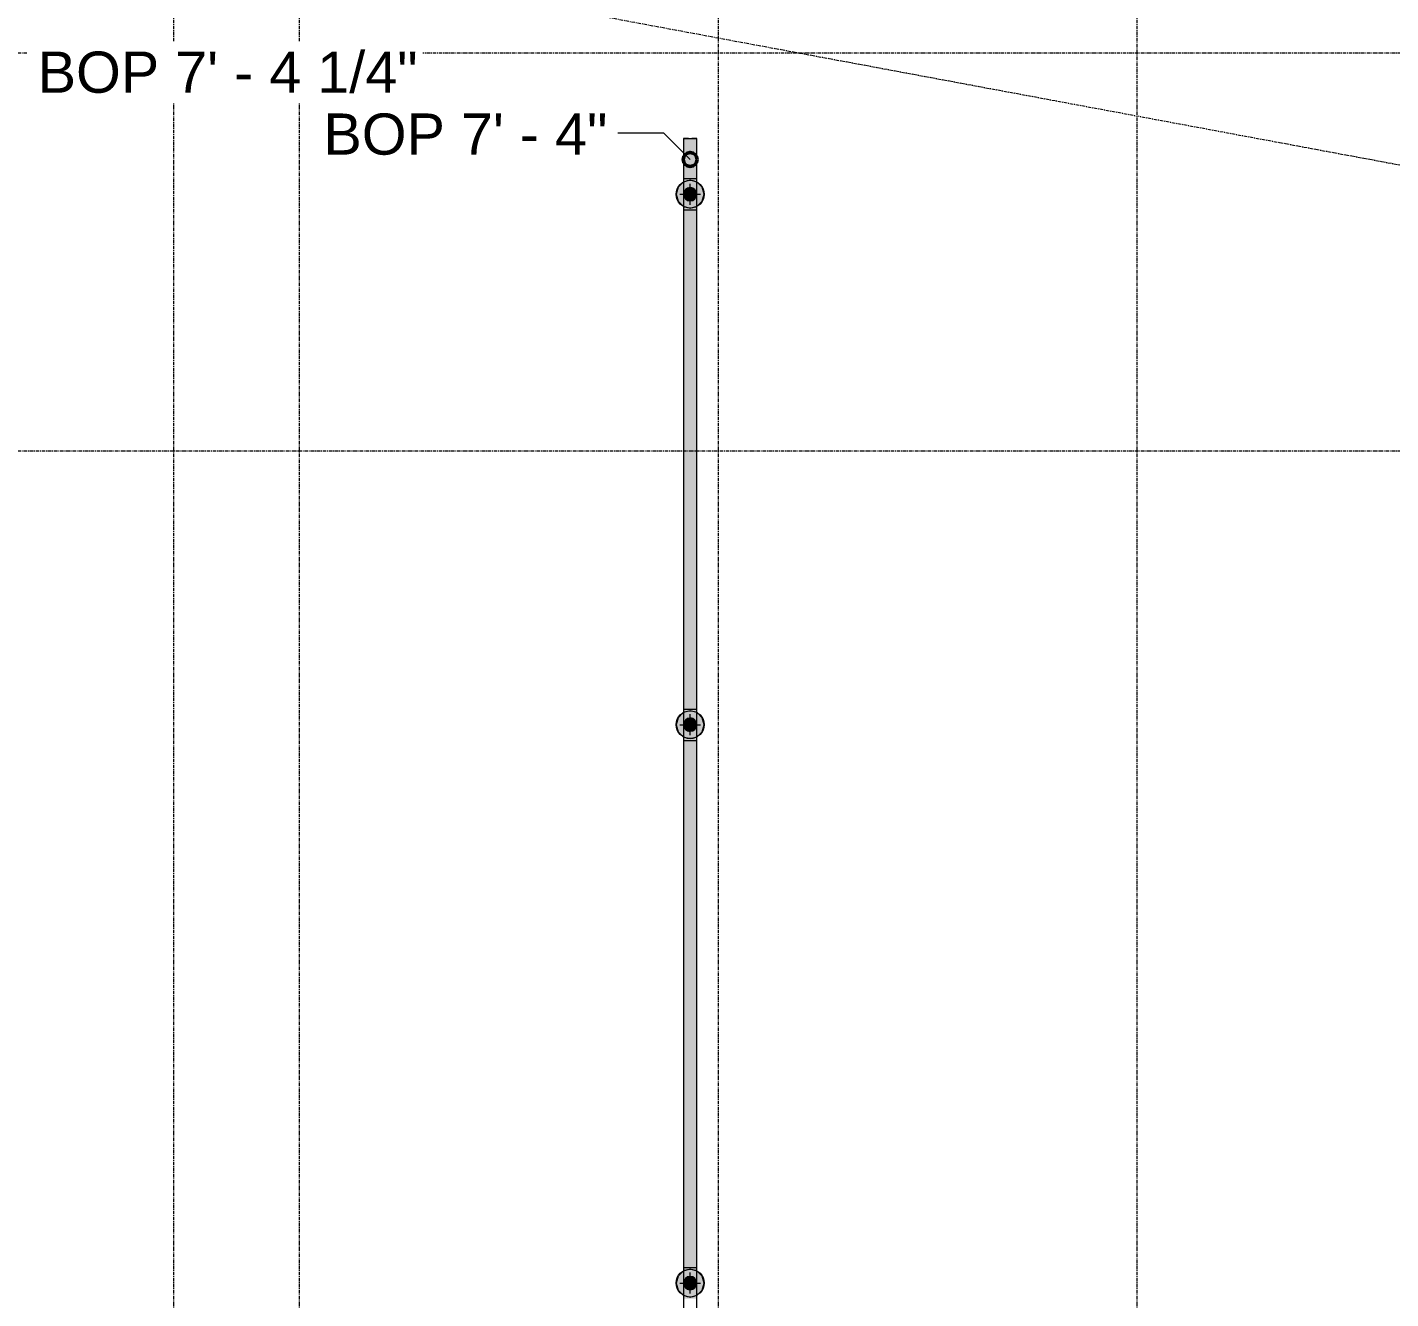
# Model space of a CAD drawing. Header units: inches. Extents: x -3679 to 241, y -496 to 1784.
# Drawn here: x -2895 to -2699.6, y 1161.5 to 1343.7 of the extents above; entities that cross this region are included whole.
import ezdxf

# ---------------------------------------------------------------- set-up
doc = ezdxf.new("R2010")
doc.units = ezdxf.units.IN
doc.header["$MEASUREMENT"] = 0
doc.linetypes.add('Grid Line', pattern=[0.875, 0.5, -0.125, 0.125, -0.125])
for name, color, linetype, lineweight in [('A-ANNO-NOTE', 250, 'Continuous', 9), ('G-ANNO-DIMS', 251, 'Continuous', 9), ('P-PIPE', 1, 'Continuous', 9), ('P-PIPE-CNTR', 1, 'Continuous', 9), ('S-GRID', 8, 'Continuous', 9)]:
    doc.layers.add(name, color=color, linetype=linetype, lineweight=lineweight)
doc.styles.add('Arial_1', font='arial.ttf', dxfattribs={"height": 5.901198})

msp = doc.modelspace()

# ---------------------------------------------------------------- hatches: boundary and pattern name
at = {"layer": 'A-ANNO-NOTE'}
for points in [[(-2800, 1317.74), (-2799, 1318.01), (-2798.27, 1318.74), (-2798, 1319.74), (-2798.27, 1320.74), (-2799, 1321.47), (-2800, 1321.74), (-2801, 1321.47), (-2801.73, 1320.74), (-2802, 1319.74), (-2801.73, 1318.74), (-2801, 1318.01)], [(-2800, 1241.74), (-2799, 1242.01), (-2798.27, 1242.74), (-2798, 1243.74), (-2798.27, 1244.74), (-2799, 1245.47), (-2800, 1245.74), (-2801, 1245.47), (-2801.73, 1244.74), (-2802, 1243.74), (-2801.73, 1242.74), (-2801, 1242.01)], [(-2800, 1161.74), (-2799, 1162.01), (-2798.27, 1162.74), (-2798, 1163.74), (-2798.27, 1164.74), (-2799, 1165.47), (-2800, 1165.74), (-2801, 1165.47), (-2801.73, 1164.74), (-2802, 1163.74), (-2801.73, 1162.74), (-2801, 1162.01)]]:
    msp.add_hatch(color=256, dxfattribs=at).paths.add_polyline_path(points, flags=0)
h = msp.add_hatch(color=256, dxfattribs=at)
edge = h.paths.add_edge_path(flags=0)
edge.add_arc((-2800, 1319.74), 2, 0, 360)
h = msp.add_hatch(color=256, dxfattribs=at)
edge = h.paths.add_edge_path(flags=0)
edge.add_arc((-2800, 1243.74), 2, 0, 360)
h = msp.add_hatch(color=256, dxfattribs=at)
edge = h.paths.add_edge_path(flags=0)
edge.add_arc((-2800, 1163.74), 2, 0, 360)
at = {"layer": 'P-PIPE'}
h = msp.add_hatch(color=256, dxfattribs=at)
h.paths.add_polyline_path([(-2800.67, 1321.98), (-2800.67, 1321.98), (-2800.67, 1324.09)], flags=0)
h.paths.add_polyline_path([(-2800, 1321.98), (-2800, 1327.74), (-2800.95, 1327.74), (-2800.95, 1321.99), (-2800.47, 1321.98), (-2800.25, 1321.98)], flags=0)
for points in [[(-2800, 1321.98), (-2799.05, 1321.99), (-2799.05, 1327.74), (-2799.53, 1327.74), (-2800, 1327.74), (-2800, 1324.09)], [(-2800, 1318.79), (-2799.75, 1318.83), (-2799.53, 1318.92), (-2799.33, 1319.07), (-2799.18, 1319.27), (-2799.08, 1319.5), (-2799.05, 1319.74), (-2799.08, 1319.99), (-2799.18, 1320.22), (-2799.33, 1320.41), (-2799.53, 1320.57), (-2799.75, 1320.66), (-2800, 1320.69), (-2800.25, 1320.66), (-2800.48, 1320.57), (-2800.67, 1320.41), (-2800.82, 1320.22), (-2800.92, 1319.99), (-2800.95, 1319.74), (-2800.92, 1319.5), (-2800.82, 1319.27), (-2800.67, 1319.07), (-2800.48, 1318.92), (-2800.25, 1318.83)], [(-2800, 1245.98), (-2799.05, 1245.99), (-2799.05, 1317.5), (-2799.53, 1317.5), (-2800, 1317.49), (-2800, 1249.89)], [(-2800, 1242.79), (-2799.75, 1242.83), (-2799.53, 1242.92), (-2799.33, 1243.07), (-2799.18, 1243.27), (-2799.08, 1243.5), (-2799.05, 1243.74), (-2799.08, 1243.99), (-2799.18, 1244.22), (-2799.33, 1244.41), (-2799.53, 1244.57), (-2799.75, 1244.66), (-2800, 1244.69), (-2800.25, 1244.66), (-2800.48, 1244.57), (-2800.67, 1244.41), (-2800.82, 1244.22), (-2800.92, 1243.99), (-2800.95, 1243.74), (-2800.92, 1243.5), (-2800.82, 1243.27), (-2800.67, 1243.07), (-2800.48, 1242.92), (-2800.25, 1242.83)], [(-2800, 1165.98), (-2799.05, 1165.99), (-2799.05, 1241.5), (-2799.53, 1241.5), (-2800, 1241.49), (-2800, 1175.69)], [(-2800, 1162.79), (-2799.75, 1162.83), (-2799.53, 1162.92), (-2799.33, 1163.07), (-2799.18, 1163.27), (-2799.08, 1163.5), (-2799.05, 1163.74), (-2799.08, 1163.99), (-2799.18, 1164.22), (-2799.33, 1164.41), (-2799.53, 1164.57), (-2799.75, 1164.66), (-2800, 1164.69), (-2800.25, 1164.66), (-2800.48, 1164.57), (-2800.67, 1164.41), (-2800.82, 1164.22), (-2800.92, 1163.99), (-2800.95, 1163.74), (-2800.92, 1163.5), (-2800.82, 1163.27), (-2800.67, 1163.07), (-2800.48, 1162.92), (-2800.25, 1162.83)]]:
    msp.add_hatch(color=256, dxfattribs=at).paths.add_polyline_path(points, flags=0)
h = msp.add_hatch(color=256, dxfattribs=at)
h.paths.add_polyline_path([(-2800, 1317.49), (-2800.01, 1318.79), (-2800.25, 1318.83), (-2800.48, 1318.92), (-2800.67, 1319.07), (-2800.84, 1319.31), (-2800.88, 1319.38), (-2800.93, 1319.56), (-2800.95, 1319.74), (-2800.95, 1317.5), (-2800.48, 1317.5), (-2800.25, 1317.49)], flags=0)
h.paths.add_polyline_path([(-2800.95, 1319.74), (-2800.92, 1319.99), (-2800.79, 1320.28), (-2800.65, 1320.43), (-2800.44, 1320.58), (-2800.24, 1320.66), (-2800, 1320.69), (-2800, 1321.98), (-2800.95, 1321.99), (-2800.95, 1319.91)], flags=0)
h = msp.add_hatch(color=256, dxfattribs=at)
h.paths.add_polyline_path([(-2800, 1318.79), (-2799.75, 1318.83), (-2799.52, 1318.92), (-2799.33, 1319.07), (-2799.18, 1319.27), (-2799.08, 1319.5), (-2799.05, 1319.75), (-2799.08, 1319.99), (-2799.18, 1320.22), (-2799.33, 1320.42), (-2799.53, 1320.57), (-2799.76, 1320.66), (-2800.01, 1320.69), (-2800.25, 1320.66), (-2800.48, 1320.56), (-2800.67, 1320.41), (-2800.82, 1320.22), (-2800.92, 1319.99), (-2800.95, 1319.74), (-2800.92, 1319.49), (-2800.82, 1319.26), (-2800.67, 1319.07), (-2800.47, 1318.92), (-2800.24, 1318.82), (-2800.01, 1318.79)], flags=0)
h.paths.add_polyline_path([(-2800, 1318.79), (-2800.25, 1318.83), (-2800.48, 1318.92), (-2800.68, 1319.08), (-2800.82, 1319.27), (-2800.92, 1319.5), (-2800.95, 1319.74), (-2800.92, 1319.99), (-2800.82, 1320.22), (-2800.67, 1320.42), (-2800.48, 1320.57), (-2800.24, 1320.66), (-2800, 1320.69), (-2799.75, 1320.66), (-2799.53, 1320.57), (-2799.32, 1320.41), (-2799.18, 1320.22), (-2799.08, 1319.99), (-2799.05, 1319.74), (-2799.08, 1319.49), (-2799.18, 1319.27), (-2799.33, 1319.07), (-2799.53, 1318.92), (-2799.76, 1318.82)], flags=0)
h = msp.add_hatch(color=256, dxfattribs=at)
h.paths.add_polyline_path([(-2799.05, 1319.74), (-2799.05, 1321.99), (-2799.53, 1321.98), (-2800, 1321.98), (-2799.99, 1320.69), (-2799.75, 1320.66), (-2799.52, 1320.57), (-2799.33, 1320.41), (-2799.16, 1320.18), (-2799.12, 1320.1), (-2799.07, 1319.93), (-2799.05, 1319.75)], flags=0)
h.paths.add_polyline_path([(-2800, 1317.49), (-2799.05, 1317.5), (-2799.05, 1319.73), (-2799.08, 1319.49), (-2799.21, 1319.21), (-2799.35, 1319.05), (-2799.54, 1318.91), (-2799.75, 1318.82), (-2800, 1318.79), (-2800, 1318.68)], flags=0)
h = msp.add_hatch(color=256, dxfattribs=at)
h.paths.add_polyline_path([(-2800.67, 1245.98), (-2800.67, 1245.98), (-2800.67, 1249.89)], flags=0)
h.paths.add_polyline_path([(-2800, 1245.98), (-2800, 1317.49), (-2800.95, 1317.5), (-2800.95, 1245.99), (-2800.47, 1245.98), (-2800.25, 1245.98)], flags=0)
h = msp.add_hatch(color=256, dxfattribs=at)
h.paths.add_polyline_path([(-2800, 1241.49), (-2800.01, 1242.79), (-2800.25, 1242.83), (-2800.48, 1242.92), (-2800.67, 1243.07), (-2800.84, 1243.31), (-2800.88, 1243.38), (-2800.93, 1243.56), (-2800.95, 1243.74), (-2800.95, 1241.5), (-2800.48, 1241.5), (-2800.25, 1241.49)], flags=0)
h.paths.add_polyline_path([(-2800.95, 1243.74), (-2800.92, 1243.99), (-2800.79, 1244.28), (-2800.65, 1244.43), (-2800.44, 1244.58), (-2800.24, 1244.66), (-2800, 1244.69), (-2800, 1245.98), (-2800.95, 1245.99), (-2800.95, 1243.91)], flags=0)
h = msp.add_hatch(color=256, dxfattribs=at)
h.paths.add_polyline_path([(-2800, 1242.79), (-2799.75, 1242.83), (-2799.52, 1242.92), (-2799.33, 1243.07), (-2799.18, 1243.27), (-2799.08, 1243.5), (-2799.05, 1243.75), (-2799.08, 1243.99), (-2799.18, 1244.22), (-2799.33, 1244.42), (-2799.53, 1244.57), (-2799.76, 1244.66), (-2800.01, 1244.69), (-2800.25, 1244.66), (-2800.48, 1244.56), (-2800.67, 1244.41), (-2800.82, 1244.22), (-2800.92, 1243.99), (-2800.95, 1243.74), (-2800.92, 1243.49), (-2800.82, 1243.26), (-2800.67, 1243.07), (-2800.47, 1242.92), (-2800.24, 1242.82), (-2800.01, 1242.79)], flags=0)
h.paths.add_polyline_path([(-2800, 1242.79), (-2800.25, 1242.83), (-2800.48, 1242.92), (-2800.68, 1243.08), (-2800.82, 1243.27), (-2800.92, 1243.5), (-2800.95, 1243.74), (-2800.92, 1243.99), (-2800.82, 1244.22), (-2800.67, 1244.42), (-2800.48, 1244.57), (-2800.24, 1244.66), (-2800, 1244.69), (-2799.75, 1244.66), (-2799.53, 1244.57), (-2799.32, 1244.41), (-2799.18, 1244.22), (-2799.08, 1243.99), (-2799.05, 1243.74), (-2799.08, 1243.49), (-2799.18, 1243.27), (-2799.33, 1243.07), (-2799.53, 1242.92), (-2799.76, 1242.82)], flags=0)
h = msp.add_hatch(color=256, dxfattribs=at)
h.paths.add_polyline_path([(-2799.05, 1243.74), (-2799.05, 1245.99), (-2799.53, 1245.98), (-2800, 1245.98), (-2799.99, 1244.69), (-2799.75, 1244.66), (-2799.52, 1244.57), (-2799.33, 1244.41), (-2799.16, 1244.18), (-2799.12, 1244.1), (-2799.07, 1243.93), (-2799.05, 1243.75)], flags=0)
h.paths.add_polyline_path([(-2800, 1241.49), (-2799.05, 1241.5), (-2799.05, 1243.73), (-2799.08, 1243.49), (-2799.21, 1243.21), (-2799.35, 1243.05), (-2799.54, 1242.91), (-2799.75, 1242.82), (-2800, 1242.79), (-2800, 1242.68)], flags=0)
h = msp.add_hatch(color=256, dxfattribs=at)
h.paths.add_polyline_path([(-2800.67, 1165.98), (-2800.67, 1165.98), (-2800.67, 1175.69)], flags=0)
h.paths.add_polyline_path([(-2800, 1165.98), (-2800, 1241.49), (-2800.95, 1241.5), (-2800.95, 1165.99), (-2800.47, 1165.98), (-2800.25, 1165.98)], flags=0)
h = msp.add_hatch(color=256, dxfattribs=at)
h.paths.add_polyline_path([(-2800, 1161.49), (-2800.01, 1162.79), (-2800.25, 1162.83), (-2800.48, 1162.92), (-2800.67, 1163.07), (-2800.84, 1163.31), (-2800.88, 1163.38), (-2800.93, 1163.56), (-2800.95, 1163.74), (-2800.95, 1161.5), (-2800.48, 1161.5), (-2800.25, 1161.49)], flags=0)
h.paths.add_polyline_path([(-2800.95, 1163.74), (-2800.92, 1163.99), (-2800.79, 1164.28), (-2800.65, 1164.43), (-2800.44, 1164.58), (-2800.24, 1164.66), (-2800, 1164.69), (-2800, 1165.98), (-2800.95, 1165.99), (-2800.95, 1163.91)], flags=0)
h = msp.add_hatch(color=256, dxfattribs=at)
h.paths.add_polyline_path([(-2800, 1162.79), (-2799.75, 1162.83), (-2799.52, 1162.92), (-2799.33, 1163.07), (-2799.18, 1163.27), (-2799.08, 1163.5), (-2799.05, 1163.75), (-2799.08, 1163.99), (-2799.18, 1164.22), (-2799.33, 1164.42), (-2799.53, 1164.57), (-2799.76, 1164.66), (-2800.01, 1164.69), (-2800.25, 1164.66), (-2800.48, 1164.56), (-2800.67, 1164.41), (-2800.82, 1164.22), (-2800.92, 1163.99), (-2800.95, 1163.74), (-2800.92, 1163.49), (-2800.82, 1163.26), (-2800.67, 1163.07), (-2800.47, 1162.92), (-2800.24, 1162.82), (-2800.01, 1162.79)], flags=0)
h.paths.add_polyline_path([(-2800, 1162.79), (-2800.25, 1162.83), (-2800.48, 1162.92), (-2800.68, 1163.08), (-2800.82, 1163.27), (-2800.92, 1163.5), (-2800.95, 1163.74), (-2800.92, 1163.99), (-2800.82, 1164.22), (-2800.67, 1164.42), (-2800.48, 1164.57), (-2800.24, 1164.66), (-2800, 1164.69), (-2799.75, 1164.66), (-2799.53, 1164.57), (-2799.32, 1164.41), (-2799.18, 1164.22), (-2799.08, 1163.99), (-2799.05, 1163.74), (-2799.08, 1163.49), (-2799.18, 1163.27), (-2799.33, 1163.07), (-2799.53, 1162.92), (-2799.76, 1162.82)], flags=0)
h = msp.add_hatch(color=256, dxfattribs=at)
h.paths.add_polyline_path([(-2799.05, 1163.74), (-2799.05, 1165.99), (-2799.53, 1165.98), (-2800, 1165.98), (-2799.99, 1164.69), (-2799.75, 1164.66), (-2799.52, 1164.57), (-2799.33, 1164.41), (-2799.16, 1164.18), (-2799.12, 1164.1), (-2799.07, 1163.93), (-2799.05, 1163.75)], flags=0)
h.paths.add_polyline_path([(-2800, 1161.49), (-2799.05, 1161.5), (-2799.05, 1163.73), (-2799.08, 1163.49), (-2799.21, 1163.21), (-2799.35, 1163.05), (-2799.54, 1162.91), (-2799.75, 1162.82), (-2800, 1162.79), (-2800, 1162.68)], flags=0)

# ---------------------------------------------------------------- linework, layer by layer
at = {"layer": 'A-ANNO-NOTE'}
for p, q in [((-2801.73, 1320.74), (-2802, 1319.74)), ((-2801, 1321.47), (-2801.73, 1320.74)), ((-2800, 1321.74), (-2801, 1321.47)), ((-2799, 1321.47), (-2800, 1321.74)), ((-2798.27, 1320.74), (-2799, 1321.47)), ((-2798, 1319.74), (-2798.27, 1320.74)), ((-2802, 1319.74), (-2801.73, 1318.74)), ((-2801.73, 1318.74), (-2801, 1318.01)), ((-2799, 1318.01), (-2798.27, 1318.74)), ((-2798.27, 1318.74), (-2798, 1319.74)), ((-2801, 1318.01), (-2800, 1317.74)), ((-2800, 1317.74), (-2799, 1318.01)), ((-2801.73, 1244.74), (-2802, 1243.74)), ((-2801, 1245.47), (-2801.73, 1244.74)), ((-2800, 1245.74), (-2801, 1245.47)), ((-2799, 1245.47), (-2800, 1245.74)), ((-2798.27, 1244.74), (-2799, 1245.47)), ((-2798, 1243.74), (-2798.27, 1244.74)), ((-2802, 1243.74), (-2801.73, 1242.74)), ((-2801.73, 1242.74), (-2801, 1242.01)), ((-2799, 1242.01), (-2798.27, 1242.74)), ((-2798.27, 1242.74), (-2798, 1243.74)), ((-2801, 1242.01), (-2800, 1241.74)), ((-2800, 1241.74), (-2799, 1242.01)), ((-2801.73, 1164.74), (-2802, 1163.74)), ((-2801, 1165.47), (-2801.73, 1164.74)), ((-2800, 1165.74), (-2801, 1165.47)), ((-2799, 1165.47), (-2800, 1165.74)), ((-2798.27, 1164.74), (-2799, 1165.47)), ((-2798, 1163.74), (-2798.27, 1164.74)), ((-2802, 1163.74), (-2801.73, 1162.74)), ((-2801.73, 1162.74), (-2801, 1162.01)), ((-2799, 1162.01), (-2798.27, 1162.74)), ((-2798.27, 1162.74), (-2798, 1163.74)), ((-2801, 1162.01), (-2800, 1161.74)), ((-2800, 1161.74), (-2799, 1162.01))]:
    msp.add_line(p, q, dxfattribs=at)
for centre in [(-2800, 1319.74), (-2800, 1243.74), (-2800, 1163.74)]:
    msp.add_circle(centre, 2, dxfattribs=at)
at = {"layer": 'G-ANNO-DIMS'}
for p, q in [((-2803.78, 1328.51), (-2810.66, 1328.51)), ((-2800, 1324.72), (-2803.78, 1328.51))]:
    msp.add_line(p, q, dxfattribs=at)
at = {"layer": 'G-ANNO-DIMS', "lineweight": 50}
msp.add_circle((-2800, 1324.72), 1, dxfattribs=at)
at = {"layer": 'P-PIPE'}
for p, q in [((-2800.95, 1327.74), (-2800.95, 1321.99)), ((-2799.05, 1321.99), (-2799.05, 1327.74)), ((-2800.95, 1321.99), (-2800.95, 1317.5)), ((-2799.05, 1317.5), (-2799.05, 1321.99)), ((-2800.95, 1317.5), (-2800.95, 1245.99)), ((-2799.05, 1245.99), (-2799.05, 1317.5)), ((-2800.95, 1245.99), (-2800.95, 1241.5)), ((-2799.05, 1241.5), (-2799.05, 1245.99)), ((-2800.95, 1241.5), (-2800.95, 1165.99)), ((-2799.05, 1165.99), (-2799.05, 1241.5)), ((-2800.95, 1165.99), (-2800.95, 1161.5)), ((-2799.05, 1161.5), (-2799.05, 1165.99)), ((-2800.95, 1161.5), (-2800.95, 1089.99)), ((-2799.05, 1089.99), (-2799.05, 1161.5))]:
    msp.add_line(p, q, dxfattribs=at)
for centre, radius, start, end in [((-2800, 1319.74), 0.95, 0, 180), ((-2800, 1320.22), 0.475, 270, 90), ((-2800, 1319.74), 0.95, 180, 0), ((-2800, 1319.27), 0.475, 90, 270), ((-2800, 1243.74), 0.95, 0, 180), ((-2800, 1244.22), 0.475, 270, 90), ((-2800, 1243.74), 0.95, 180, 0), ((-2800, 1243.27), 0.475, 90, 270), ((-2800, 1163.74), 0.95, 0, 180), ((-2800, 1164.22), 0.475, 270, 90), ((-2800, 1163.74), 0.95, 180, 0), ((-2800, 1163.27), 0.475, 90, 270)]:
    msp.add_arc(centre, radius, start, end, dxfattribs=at)
for centre, major_axis, start_param, end_param in [((-2800, 1327.74), (0.95, 0), 1.832596, 3.141593), ((-2800, 1327.74), (0.95, 0), 3.141593, 4.712389), ((-2800, 1327.74), (0.95, 0), 4.712389, 6.283185), ((-2800, 1327.74), (0.95, 0), 0, 1.308997), ((-2800, 1321.99), (0.951, 0), 3.141593, 3.403392), ((-2800, 1321.99), (0.951, 0), 3.405488, 3.665191), ((-2800, 1321.99), (0.95, 0), 3.665191, 3.926025), ((-2800, 1321.99), (0.951, 0), 3.666373, 3.926991), ((-2800, 1321.99), (0.95, 0), 3.926991, 4.188266), ((-2800, 1321.99), (0.951, 0), 3.927731, 4.18879), ((-2800, 1321.99), (0.951, 0), 4.18924, 4.45059), ((-2800, 1321.99), (0.95, 0), 4.18879, 4.450357), ((-2800, 1321.99), (0.95, 0), 4.45059, 4.712389), ((-2800, 1321.99), (0.951, 0), 4.450806, 4.712389), ((-2800, 1321.99), (0.951, 0), 4.712389, 6.283185), ((-2800, 1321.99), (0.95, 0), 4.712389, 4.974188), ((-2800, 1321.99), (0.95, 0), 4.974421, 5.235988), ((-2800, 1321.99), (0.95, 0), 5.236512, 5.497787), ((-2800, 1321.99), (0.95, 0), 5.498753, 5.759587), ((-2800, 1317.5), (0.951, 0), 3.141593, 4.712389), ((-2800, 1317.5), (0.95, 0), 3.665191, 3.926025), ((-2800, 1317.5), (0.95, 0), 3.926991, 4.188266), ((-2800, 1317.5), (0.95, 0), 4.18879, 4.450357), ((-2800, 1317.5), (0.95, 0), 4.45059, 4.712389), ((-2800, 1317.5), (0.951, 0), 4.712389, 6.283185), ((-2800, 1317.5), (0.95, 0), 4.712389, 4.974188), ((-2800, 1317.5), (0.95, 0), 4.974421, 5.235988), ((-2800, 1317.5), (0.95, 0), 5.236512, 5.497787), ((-2800, 1317.5), (0.95, 0), 5.498753, 5.759587), ((-2800, 1245.99), (0.951, 0), 3.141593, 3.403392), ((-2800, 1245.99), (0.951, 0), 3.405488, 3.665191), ((-2800, 1245.99), (0.95, 0), 3.665191, 3.926025), ((-2800, 1245.99), (0.951, 0), 3.666373, 3.926991), ((-2800, 1245.99), (0.95, 0), 3.926991, 4.188266), ((-2800, 1245.99), (0.951, 0), 3.927731, 4.18879), ((-2800, 1245.99), (0.951, 0), 4.18924, 4.45059), ((-2800, 1245.99), (0.95, 0), 4.18879, 4.450357), ((-2800, 1245.99), (0.95, 0), 4.45059, 4.712389), ((-2800, 1245.99), (0.951, 0), 4.450806, 4.712389), ((-2800, 1245.99), (0.95, 0), 4.712389, 4.974188), ((-2800, 1245.99), (0.951, 0), 4.712389, 4.973972), ((-2800, 1245.99), (0.95, 0), 4.974421, 5.235988), ((-2800, 1245.99), (0.951, 0), 4.974188, 5.235538), ((-2800, 1245.99), (0.95, 0), 5.236512, 5.497787), ((-2800, 1245.99), (0.951, 0), 5.235988, 5.497047), ((-2800, 1245.99), (0.95, 0), 5.498753, 5.759587), ((-2800, 1245.99), (0.951, 0), 5.497787, 5.758405), ((-2800, 1245.99), (0.951, 0), 5.759587, 6.01929), ((-2800, 1245.99), (0.951, 0), 6.021386, 6.283185), ((-2800, 1241.5), (0.951, 0), 3.141593, 4.712389), ((-2800, 1241.5), (0.95, 0), 3.665191, 3.926025), ((-2800, 1241.5), (0.95, 0), 3.926991, 4.188266), ((-2800, 1241.5), (0.95, 0), 4.18879, 4.450357), ((-2800, 1241.5), (0.95, 0), 4.45059, 4.712389), ((-2800, 1241.5), (0.951, 0), 4.712389, 6.283185), ((-2800, 1241.5), (0.95, 0), 4.712389, 4.974188), ((-2800, 1241.5), (0.95, 0), 4.974421, 5.235988), ((-2800, 1241.5), (0.95, 0), 5.236512, 5.497787), ((-2800, 1241.5), (0.95, 0), 5.498753, 5.759587), ((-2800, 1165.99), (0.951, 0), 3.141593, 3.403392), ((-2800, 1165.99), (0.951, 0), 3.405488, 3.665191), ((-2800, 1165.99), (0.95, 0), 3.665191, 3.926025), ((-2800, 1165.99), (0.951, 0), 3.666373, 3.926991), ((-2800, 1165.99), (0.95, 0), 3.926991, 4.188266), ((-2800, 1165.99), (0.951, 0), 3.927731, 4.18879), ((-2800, 1165.99), (0.951, 0), 4.18924, 4.45059), ((-2800, 1165.99), (0.95, 0), 4.18879, 4.450357), ((-2800, 1165.99), (0.95, 0), 4.45059, 4.712389), ((-2800, 1165.99), (0.951, 0), 4.450806, 4.712389), ((-2800, 1165.99), (0.95, 0), 4.712389, 4.974188), ((-2800, 1165.99), (0.951, 0), 4.712389, 4.973972), ((-2800, 1165.99), (0.95, 0), 4.974421, 5.235988), ((-2800, 1165.99), (0.951, 0), 4.974188, 5.235538), ((-2800, 1165.99), (0.95, 0), 5.236512, 5.497787), ((-2800, 1165.99), (0.951, 0), 5.235988, 5.497047), ((-2800, 1165.99), (0.95, 0), 5.498753, 5.759587), ((-2800, 1165.99), (0.951, 0), 5.497787, 5.758405), ((-2800, 1165.99), (0.951, 0), 5.759587, 6.01929), ((-2800, 1165.99), (0.951, 0), 6.021386, 6.283185)]:
    msp.add_ellipse(centre, major_axis=major_axis, ratio=0.004167, start_param=start_param, end_param=end_param, dxfattribs=at)
at = {"layer": 'P-PIPE-CNTR'}
for p, q in [((-2800, 1318.24), (-2800, 1321.24)), ((-2801.5, 1319.74), (-2798.5, 1319.74)), ((-2800, 1242.24), (-2800, 1245.24)), ((-2801.5, 1243.74), (-2798.5, 1243.74)), ((-2800, 1162.24), (-2800, 1165.24)), ((-2801.5, 1163.74), (-2798.5, 1163.74))]:
    msp.add_line(p, q, dxfattribs=at)
at = {"layer": 'S-GRID', "linetype": 'Grid Line'}
for p, q in [((-2874, 1771.74), (-2874, -484.26)), ((-2856, 1771.74), (-2856, -484.26)), ((-2796, 1771.74), (-2796, -484.26)), ((-2736, 1771.74), (-2736, -484.26)), ((-3580, 1488.28), (228, 778.5)), ((-3666.39, 1340), (228, 1340)), ((-3666.39, 1283), (228, 1283))]:
    msp.add_line(p, q, dxfattribs=at)

# ---------------------------------------------------------------- next in the draw order: texts
at = {"layer": 'G-ANNO-DIMS', "insert": (-2852.54, 1331.31), "char_height": 5.9012, "attachment_point": 1, "line_spacing_factor": 0.938532, "style": 'Arial_1', "bg_fill": 3, "box_fill_scale": 1.25, "bg_fill_color": 0, "bg_fill_transparency": 0}
msp.add_mtext('BOP 7\' - 4"', dxfattribs=at)

# ---------------------------------------------------------------- next in the draw order: texts
at = {"layer": 'G-ANNO-DIMS', "insert": (-2893.48, 1340.18), "char_height": 5.9012, "width": 53.6886, "attachment_point": 1, "line_spacing_factor": 0.938532, "style": 'Arial_1', "bg_fill": 3, "box_fill_scale": 1.25, "bg_fill_color": 0, "bg_fill_transparency": 0}
msp.add_mtext('BOP 7\' - 4 1/4"', dxfattribs=at)

doc.saveas('drawing.dxf')
